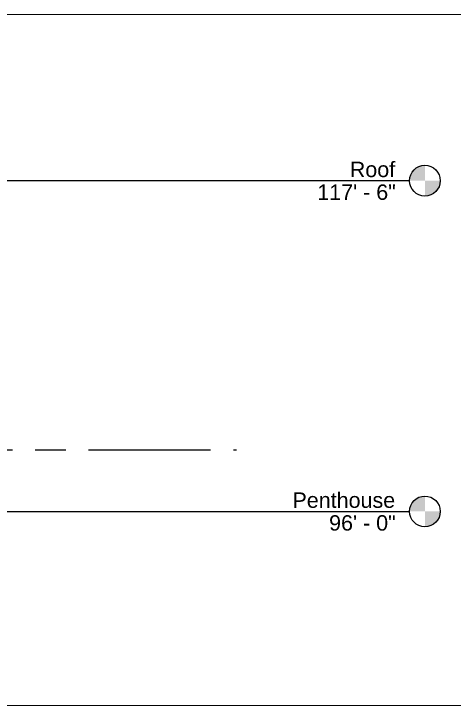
# Model space of a CAD drawing. Header units: inches. Extents: x 841 to 14369, y -4386 to -3225.
# Drawn here: x 6864 to 7207, y -4191 to -3651 of the extents above; entities that cross this region are included whole.
import ezdxf
from ezdxf.xclip import XClip

# ---------------------------------------------------------------- set-up
doc = ezdxf.new("R2010")
doc.units = ezdxf.units.IN
doc.header["$MEASUREMENT"] = 0
doc.header["$XCLIPFRAME"] = 0
doc.linetypes.add('NBK_CenterX2', pattern=[1.083333, 0.666667, -0.125, 0.166667, -0.125])
doc.layers.get('Defpoints').update_dxf_attribs({"color": 250, "lineweight": 0})
doc.layers.add('!Gridline', color=112, linetype='NBK_CenterX2', lineweight=5)
doc.styles.add('Arial', font='arial.ttf', dxfattribs={"height": 12})

# ---------------------------------------------------------------- blocks, each defined once
blk = doc.blocks.new('A$C5F5E0350')
h = blk.add_hatch(color=256)
edge = h.paths.add_edge_path(flags=0)
edge.add_line((382.98, 0), (370.98, 0))
edge.add_arc((382.98, 0), 12, 90, 180, ccw=False)
edge.add_line((382.98, 12), (382.98, 0))
h = blk.add_hatch(color=256)
edge = h.paths.add_edge_path(flags=0)
edge.add_line((382.98, -12), (382.98, 0))
edge.add_line((382.98, 0), (394.98, 0))
edge.add_arc((382.98, 0), 12, 270, 360, ccw=False)
h = blk.add_hatch(color=256)
edge = h.paths.add_edge_path(flags=0)
edge.add_line((382.98, -258), (370.98, -258))
edge.add_arc((382.98, -258), 12, 90, 180, ccw=False)
edge.add_line((382.98, -246), (382.98, -258))
h = blk.add_hatch(color=256)
edge = h.paths.add_edge_path(flags=0)
edge.add_line((382.98, -270), (382.98, -258))
edge.add_line((382.98, -258), (394.98, -258))
edge.add_arc((382.98, -258), 12, 270, 360, ccw=False)
for p, q in [((370.98, 0), (-1596.96, 0)), ((-1596.96, -258), (370.98, -258))]:
    blk.add_line(p, q)
for centre in [(382.98, 0), (382.98, -258)]:
    blk.add_circle(centre, 12)
at = {"char_height": 12, "attachment_point": 1, "style": 'Arial'}
for s, insert, width in [('Roof', (324.37, 14.8), 42.723), ('117\' - 6"', (298.95, -2.96), 74.235), ('Penthouse', (279.62, -243.2), 96.96), ('96\' - 0"', (308.21, -260.96), 63.024)]:
    blk.add_mtext(s, dxfattribs=dict(at, insert=insert, width=width))
blk = doc.blocks.new('GRID_ELEV EAST_E')
at = {"layer": '!Gridline'}
for p, q in [((-6.0487, 7.0113), (11.0095, 7.0113)), ((-6.0487, 6.6753), (11.0095, 6.6753))]:
    blk.add_line(p, q, dxfattribs=at)

msp = doc.modelspace()

# ---------------------------------------------------------------- linework, layer by layer
at = {"layer": 'Defpoints', "color": 2, "const_width": 1}
msp.add_lwpolyline([(5267.32, -3651.07), (11124.33, -3651.07), (11124.33, -4190.12), (5267.32, -4190.12)], close=True, dxfattribs=at)

# ---------------------------------------------------------------- block references
ref = msp.add_blockref('GRID_ELEV EAST_E', (5464.64, -4992.32), dxfattribs=dict(xscale=142.857142857143, yscale=142.857142857143, zscale=142.857142857143))
XClip(ref).set_block_clipping_path([(-32.9321670538, 5.6154180436), (60.0743516113, 14.8345927078)])
at = {"layer": 'Defpoints', "color": 1}
msp.add_blockref('A$C5F5E0350', (6801.5, -3780.72), dxfattribs=at)

doc.saveas('drawing.dxf')
